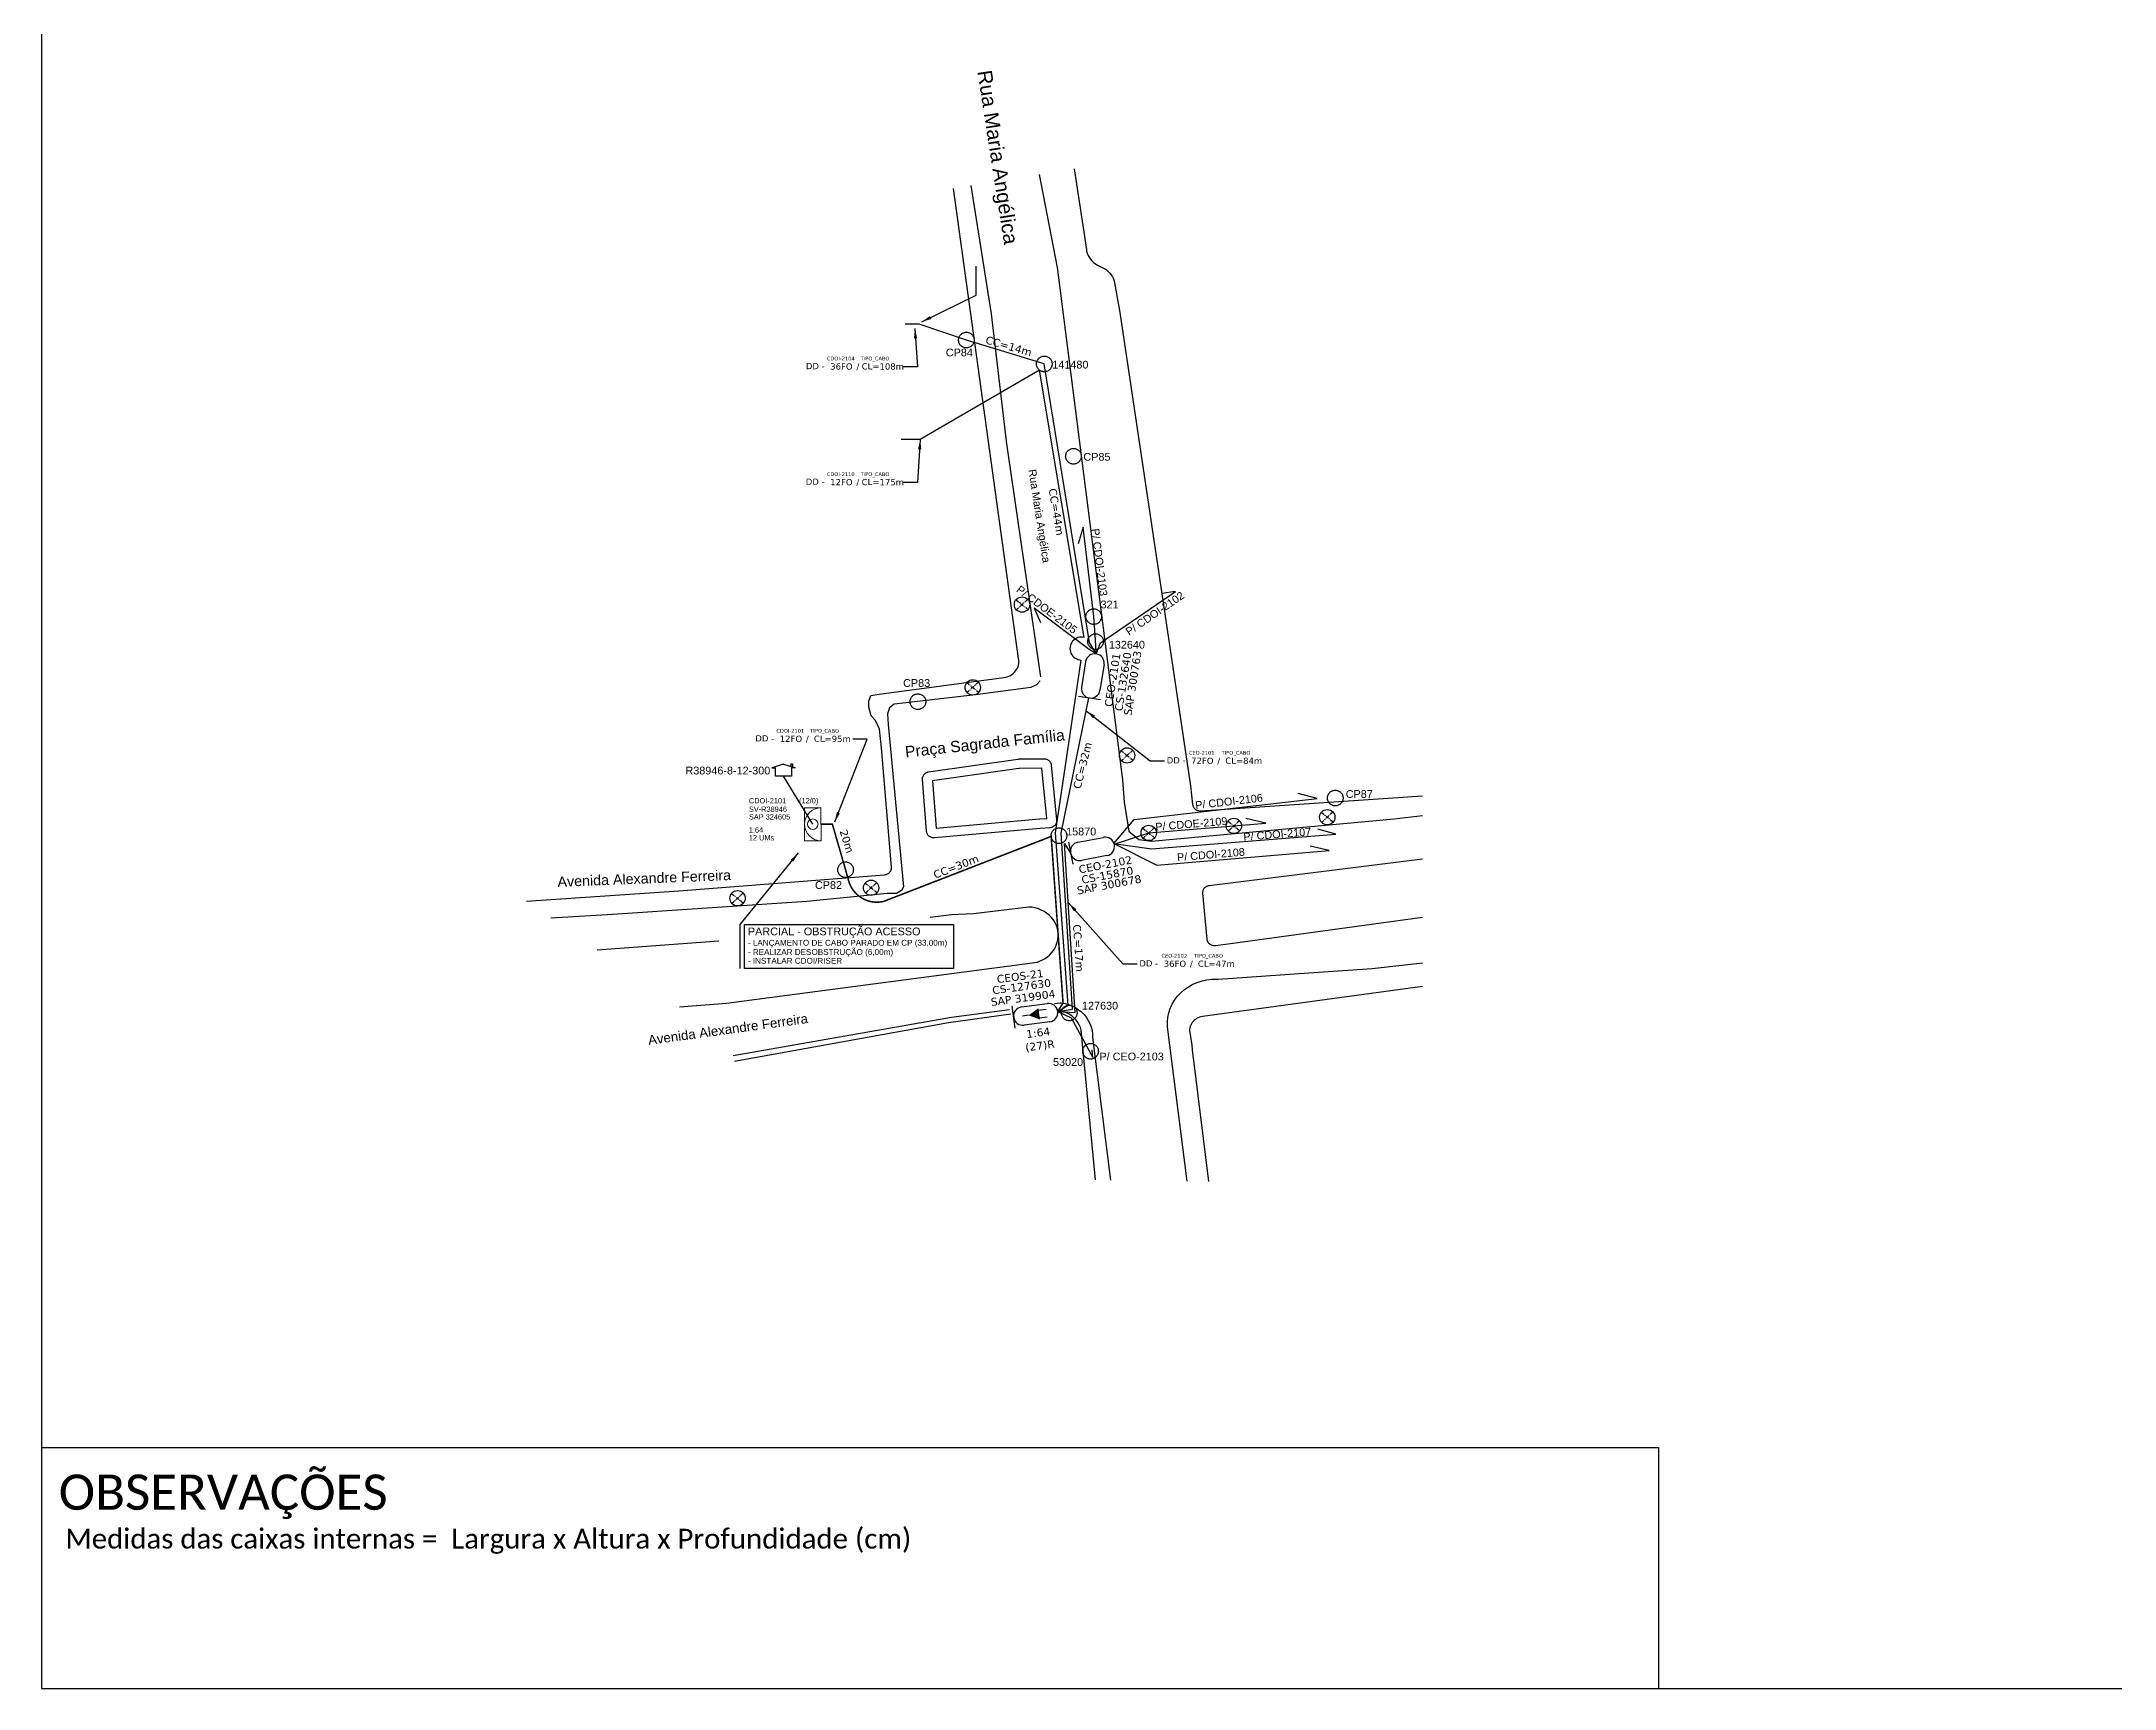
# Model space of a CAD drawing. Extents: x -89 to 749, y 705 to 1299.
# Drawn here: x -89.3 to 330, y 705 to 1038.1 of the extents above; entities that cross this region are included whole.
import ezdxf
from ezdxf.enums import TextEntityAlignment as Align

# ---------------------------------------------------------------- set-up
doc = ezdxf.new("R2010")
doc.units = 0
doc.linetypes.add('PHANTOM2', pattern=[1.25, 0.625, -0.125, 0.125, -0.125, 0.125, -0.125])
for name, color, linetype in [('10.0-Cartográfico', 252, 'Continuous'), ('10.1-Caixas Subterrâneas', 5, 'Continuous'), ('10.3-Nome das Ruas', 252, 'Continuous'), ('10.4-Postes', 1, 'Continuous'), ('20.4-CEOS', 1, 'Continuous'), ('20.5-CEO', 1, 'Continuous'), ('20.8-Legenda', 1, 'Continuous'), ('CD a instalar', 1, 'Continuous'), ('label_cabos', 7, 'Continuous'), ('Legenda', 1, 'Continuous'), ('surveys', 7, 'Continuous'), ('surveys legendas', 7, 'Continuous')]:
    doc.layers.add(name, color=color, linetype=linetype)
doc.layers.add("20.0-LEGENDA DOS CDO'S", color=1, linetype='Continuous', lineweight=0)
doc.layers.add('20.1-CDO_INTERIOR', color=1, linetype='Continuous', lineweight=0)
doc.layers.add('DROP DE CLIENTE', color=140, linetype='Continuous', plot=False)
doc.layers.add('EXTRA', color=50, linetype='Continuous', plot=False)
doc.styles.add('ARIAL', font='arial.ttf')
doc.styles.add('siredit', font='verdana.ttf')
doc.styles.get("Standard").update_dxf_attribs({"font": 'arial.ttf'})
doc.styles.add('WMF-Calibri0', font='calibri.ttf')
doc.dimstyles.new('CC', dxfattribs={"dimtxt": 1, "dimasz": 2, "dimexe": 0.18, "dimexo": 0.0625, "dimgap": 0.09, "dimtad": 0, "dimdec": 0, "dimrnd": 1, "dimzin": 0, "dimdsep": 46, "dimtxsty": 'siredit', "dimblk": 'NONE', "dimcen": 0, "dimse1": 1, "dimse2": 1, "dimsd1": 1, "dimsd2": 1, "dimclrt": 7, "dimadec": 0, "dimazin": 0, "dimtfac": 1, "dimtdec": 0, "dimtofl": 0, "dimtmove": 0, "dimatfit": 3, "dimfxl": 0, "dimtolj": 1, "dimtzin": 0, "dimarcsym": 0})

# ---------------------------------------------------------------- blocks, each defined once
blk = doc.blocks.new('MHMZ')
at = {"linetype": 'PHANTOM2'}
blk.add_circle((0, 0), 0.0000101, dxfattribs=at)
blk = doc.blocks.new('SURVEY_SURVEY')
for p, q in [((0, 0.0000152), (-0.0000151, 0.0000108)), ((-0.0000151, 0.0000108), (-0.0000104, 0.0000108)), ((-0.0000103, 0), (-0.0000103, 0.0000108)), ((0.0000103, 0), (-0.0000103, 0)), ((0, 0.0000152), (0.0000151, 0.0000108)), ((0.0000101, 0.0000159), (0.0000117, 0.0000159)), ((0.0000101, 0.0000123), (0.0000101, 0.0000159)), ((0.0000151, 0.0000108), (0.0000103, 0.0000108)), ((0.0000103, 0.0000108), (0.0000103, 0)), ((0.0000117, 0.0000159), (0.0000117, 0.0000119))]:
    blk.add_line(p, q)
blk = doc.blocks.new('CDOI_CT_ESQ')
at = {"layer": '20.1-CDO_INTERIOR', "color": 0, "lineweight": 18}
blk.add_lwpolyline([(-2.12, -2.13), (-2.12, 2.12), (0, 2.12), (0.01, -2.13)], close=True, dxfattribs=at)
blk.add_circle((-1.06, 0), 0.68, dxfattribs=at)
blk.add_arc((0.01, 0), 2.13, 90.0276, 270.0276, dxfattribs=at)
at = {"layer": "20.0-LEGENDA DOS CDO'S", "color": 0, "style": 'ARIAL'}
for tag, p in [('CDO_N', (-9.3, 2.69)), ('SAP', (-9.3, 0.61)), ('SURVEY', (-9.3, 1.6)), ('1:XX', (-9.31, -1.08)), ('UMS', (-9.31, -2.09))]:
    blk.add_attdef(tag, p, '', height=0.68, rotation=359.9724, dxfattribs=at)
blk.add_attdef('FIBRAS_UTILIZADAS', text='', height=0.68, rotation=359.9724, dxfattribs=at).set_placement((-1.59, 2.69), align=Align.CENTER)
blk = doc.blocks.new('CEOS_RP_CT_DRT')
at = {"layer": '20.4-CEOS', "color": 0}
for p, q in [((-4.54, 1.19), (-1.19, 1.19)), ((-1.19, -1.19), (-4.54, -1.19))]:
    blk.add_line(p, q, dxfattribs=at)
for points in [[(-5.73, -1.43), (-5.73, 1.44)], [(-3.79, 0), (-4.59, 0)], [(-2.47, 0.48), (-1.45, 0.48)], [(-2.47, -0.52), (-1.45, -0.52)]]:
    blk.add_lwpolyline(points, dxfattribs=at)
blk.add_lwpolyline([(-3.79, 0, 0, 1.47, 0), (-2.41, 0, 1.47, 1.47, 0)], format="xyseb", dxfattribs=at)
for centre, start, end in [((-4.54, 0), 90, 270), ((-1.19, 0), 270, 90)]:
    blk.add_arc(centre, 1.19, start, end, dxfattribs=at)
at = {"layer": '20.4-CEOS', "color": 7, "style": 'siredit'}
for tag, p in [('Nº_DA_CEOS', (-2.86, 5.6)), ('LOCAL', (-2.86, 4.24)), ('SAP', (-2.86, 2.78)), ('RACIO_SPLITAGEM', (-2.86, -1.88)), ('FIBRAS_SPLITTER', (-2.86, -3.58)), ('FIBRAS_TOP_C', (-2.86, -5.08)), ('RESERVA_FINAIS', (-2.86, -6.39))]:
    blk.add_attdef(tag, text='', height=1.01, dxfattribs=at).set_placement(p, align=Align.TOP_CENTER)
blk = doc.blocks.new('CEO_CT_DRT')
at = {"layer": '20.5-CEO', "color": 0}
for p, q in [((-1.56, 1.26), (1.8, 1.26)), ((1.8, -1.13), (-1.56, -1.13))]:
    blk.add_line(p, q, dxfattribs=at)
blk.add_lwpolyline([(-2.75, 1.51), (-2.75, -1.38)], dxfattribs=at)
for centre, start, end in [((-1.56, 0.07), 90, 270), ((1.8, 0.07), 270, 90)]:
    blk.add_arc(centre, 1.2, start, end, dxfattribs=at)
at = {"layer": '20.5-CEO', "color": 7, "style": 'siredit'}
for tag, p in [('CEO_Nº', (0.12, 5.61)), ('LOCAL', (0.12, 4.23)), ('SAP', (0.12, 2.97)), ('FIBRAS_RESERVA', (0.12, -1.94))]:
    blk.add_attdef(tag, text='', height=1.01, dxfattribs=at).set_placement(p, align=Align.TOP_CENTER)
blk = doc.blocks.new('_None')
blk = doc.blocks.new('LEGENDA DOS CABOS')
at = {"layer": 'EXTRA', "color": 0, "style": 'siredit'}
for tag, p in [('ID', (4.6, 0.97)), ('XX', (9.03, 0.97))]:
    blk.add_attdef(tag, text='', height=0.48, rotation=359.69, dxfattribs=at).set_placement(p, align=Align.MIDDLE_CENTER)
at = {"layer": 'Legenda', "color": 0, "style": 'siredit'}
for tag, p in [('TIPO_CABO', (1.31, 0)), ('CABO', (4.69, -0.05)), ('/', (6.81, -0.05)), ('METROS', (10.03, -0.05))]:
    blk.add_attdef(tag, text='', height=0.8, rotation=359.69, dxfattribs=at).set_placement(p, align=Align.MIDDLE_CENTER)

msp = doc.modelspace()

# ---------------------------------------------------------------- linework, layer by layer
msp.add_lwpolyline([(-89.32, 705.02), (749.25, 705.02), (749.25, 1299.02), (-89.32, 1299.02), (-89.32, 705.02)])
at = {"color": 3}
msp.add_lwpolyline([(52.87, 859.52), (95.15, 859.52), (95.15, 850.65), (52.87, 850.65)], close=True, dxfattribs=at)
at = {"color": 7}
for points in [[(-89.24, 753.78), (237.71, 753.78)], [(237.71, 753.78), (237.71, 705.02)]]:
    msp.add_lwpolyline(points, dxfattribs=at)
at = {"layer": '10.0-Cartográfico', "color": 4}
for points in [[(112.45, 1011.24), (116.13, 992.4), (116.21, 991.98), (129.31, 888.79), (129.63, 884.3), (130.62, 878.41), (132.66, 876.75), (135.2, 876.4), (184.3, 880.93), (190.01, 881.61)], [(119.53, 1012.39), (122.01, 996.04), (122.07, 995.72), (122.2, 995.3), (122.38, 994.88), (122.59, 994.49), (122.86, 994.12), (123.15, 993.77), (123.49, 993.46), (123.88, 993.18), (124.28, 992.93), (125.48, 992.3), (125.68, 992.19), (126.07, 991.94), (126.42, 991.64), (126.75, 991.31), (127.03, 990.96), (127.28, 990.56), (127.48, 990.15), (127.62, 989.75), (127.72, 989.31), (128.58, 984.49), (128.76, 983.32), (143.1, 887.56), (143.51, 883.81), (143.52, 883.7), (143.57, 883.56), (143.62, 883.42), (143.68, 883.29), (143.77, 883.16), (143.87, 883.04), (143.98, 882.93), (144.1, 882.83), (144.22, 882.75), (144.36, 882.68), (144.51, 882.62), (144.67, 882.58), (144.82, 882.55), (144.99, 882.54), (145.14, 882.54), (190.01, 885.54)], [(8.79, 864.24), (39.61, 866.34), (81.21, 869.62), (81.36, 869.64), (81.52, 869.67), (81.67, 869.73), (81.8, 869.79), (81.94, 869.86), (82.08, 869.96), (82.18, 870.06), (82.29, 870.17), (82.38, 870.29), (82.45, 870.42), (82.53, 870.56), (82.57, 870.7), (82.6, 870.84), (82.61, 871), (82.61, 871.14), (80.58, 895.28), (80.2, 899.06), (79.34, 900.82), (78.5, 901.76), (78.03, 903.52), (78.02, 904.7), (78.43, 905.89), (80.13, 906.12), (105.3, 909.53), (105.65, 909.58), (105.99, 909.67), (106.32, 909.78), (106.64, 909.94), (106.94, 910.12), (107.23, 910.33), (107.49, 910.56), (107.71, 910.82), (107.91, 911.1), (108.07, 911.39), (108.19, 911.7), (108.29, 912.03), (108.35, 912.35), (108.36, 912.68), (108.34, 913.02), (108.29, 913.34), (95.15, 1008.42)], [(98.65, 1008.99), (102.79, 983.03), (105.79, 957.28), (105.79, 957.25), (112.74, 909.63)], [(112.64, 908.81), (111.92, 908), (110.8, 907.5), (99.62, 906.02), (83.14, 904.1), (82.21, 903.34), (81.78, 902.13), (81.94, 899.97), (85.03, 867.16), (84.64, 866.42), (83.62, 865.83), (81.72, 865.81), (65.47, 864.21), (25.14, 861.5), (13.68, 860.86)], [(108.16, 892.95), (90.11, 890.36), (89.95, 890.33), (89.8, 890.28), (89.65, 890.22), (89.51, 890.15), (89.39, 890.06), (89.27, 889.96), (89.16, 889.85), (89.06, 889.73), (88.98, 889.61), (88.93, 889.46), (88.87, 889.32), (88.84, 889.18), (88.82, 889.04), (88.81, 888.88), (88.83, 888.85), (89.64, 878.42), (89.65, 878.28), (89.69, 878.14), (89.75, 878), (89.81, 877.86), (89.89, 877.73), (89.98, 877.62), (90.09, 877.51), (90.21, 877.41), (90.35, 877.33), (90.49, 877.26), (90.65, 877.2), (90.8, 877.16), (90.95, 877.13), (91.1, 877.12), (91.27, 877.12), (91.3, 877.12), (112.64, 879.06), (112.7, 879.06), (114.64, 879.17), (114.79, 879.19), (114.96, 879.22), (115.11, 879.26), (115.25, 879.33), (115.39, 879.41), (115.52, 879.49), (115.64, 879.59), (115.75, 879.71), (115.84, 879.82), (115.91, 879.95), (115.97, 880.09), (116.03, 880.23), (116.06, 880.38), (116.07, 880.52), (116.07, 880.67), (116.07, 880.72), (114.98, 891.74), (114.96, 891.88), (114.91, 892.02), (114.87, 892.16), (114.79, 892.3), (114.71, 892.43), (114.62, 892.54), (114.49, 892.65), (114.37, 892.74), (114.25, 892.82), (114.11, 892.89), (113.95, 892.95), (113.8, 892.99), (113.65, 893.01), (113.48, 893.02), (113.45, 893.02), (108.38, 892.97), (108.22, 892.95), (108.16, 892.95)], [(108.33, 891.09), (90.87, 888.58), (91.61, 879.03), (112.53, 880.93), (112.63, 880.93), (114.02, 881.01), (113.01, 891.15), (108.5, 891.1), (108.35, 891.09), (108.33, 891.09)], [(190.01, 872.74), (146.84, 867.39), (146.67, 867.38), (146.52, 867.33), (146.38, 867.28), (146.23, 867.2), (146.11, 867.12), (145.99, 867.02), (145.87, 866.92), (145.78, 866.8), (145.69, 866.67), (145.63, 866.53), (145.57, 866.4), (145.54, 866.25), (145.51, 866.11), (145.51, 865.96), (145.51, 865.88), (146.37, 856.61), (146.4, 856.45), (146.44, 856.31), (146.48, 856.17), (146.56, 856.04), (146.64, 855.92), (146.75, 855.79), (146.86, 855.69), (146.98, 855.59), (147.1, 855.51), (147.26, 855.44), (147.39, 855.39), (147.55, 855.35), (147.7, 855.32), (147.87, 855.31), (148.02, 855.31), (148.1, 855.32), (151.18, 855.7), (190.01, 861.05)], [(112.1, 851.96), (112.43, 852.06), (113.02, 852.31), (113.57, 852.61), (114.08, 852.97), (114.57, 853.37), (114.99, 853.83), (115.37, 854.32), (115.68, 854.83), (115.93, 855.38), (116.12, 855.95), (116.25, 856.53), (116.32, 857.13), (116.31, 857.74), (116.23, 858.33), (116.1, 858.91), (115.89, 859.47), (115.61, 860.02), (115.28, 860.53), (114.91, 861.02), (114.46, 861.45), (113.98, 861.84), (113.46, 862.19), (112.89, 862.48), (112.31, 862.73), (111.68, 862.91), (111.05, 863.03), (110.41, 863.08), (99.22, 861.73), (94.75, 861.47), (90.42, 860.97)], [(47.7, 856.16), (23.09, 854.38)], [(39.73, 842.9), (49.22, 843.64), (112.1, 851.96)], [(142.37, 807.62), (138.43, 838.87), (138.4, 839.82), (138.5, 840.75), (138.68, 841.68), (138.98, 842.57), (139.38, 843.44), (139.87, 844.26), (140.44, 845.04), (141.12, 845.75), (141.86, 846.4), (142.66, 846.96), (143.53, 847.45), (144.45, 847.84), (145.41, 848.16), (146.4, 848.37), (147.41, 848.48), (148.43, 848.51), (148.65, 848.5), (167.01, 849.78), (179.81, 850.66), (190.01, 851.8)], [(190.01, 847.02), (145.51, 840.95), (145.2, 840.89), (144.9, 840.8), (144.59, 840.68), (144.32, 840.54), (144.06, 840.36), (143.82, 840.18), (143.59, 839.95), (143.4, 839.72), (143.25, 839.46), (143.12, 839.19), (143.01, 838.91), (142.94, 838.63), (142.9, 838.33), (142.89, 838.03), (142.92, 837.73)], [(115.57, 843.59), (116.67, 843.73)], [(116.67, 843.73), (116.93, 843.71), (117.68, 843.56), (118.41, 843.36), (119.13, 843.08), (119.81, 842.74), (120.44, 842.32), (121.02, 841.86), (121.54, 841.33), (122.01, 840.77), (122.41, 840.15), (122.74, 839.5), (122.98, 838.82), (123.16, 838.13), (123.26, 837.43), (123.27, 836.7), (126.93, 807.87)], [(50.55, 833.04), (50.55, 833.04), (94.73, 840.8), (106.44, 842.37)], [(106.75, 841.4), (94.14, 839.64), (50.82, 831.87)], [(123.84, 807.92), (120.99, 838.15), (120.81, 838.7), (120.58, 839.24), (120.26, 839.74), (119.92, 840.22), (119.5, 840.67), (119.05, 841.06), (118.56, 841.41), (118.02, 841.71), (117.45, 841.96), (116.87, 842.15), (116.26, 842.29), (116.21, 842.29)], [(142.92, 837.73), (143.32, 835.16), (143.43, 834.23), (146.71, 807.55)]]:
    msp.add_lwpolyline(points, dxfattribs=at)
at = {"layer": '10.4-Postes', "color": 1, "linetype": 'PHANTOM2'}
for points in [[(107.8, 925.22), (110.2, 923.27)], [(110.13, 925.3), (107.87, 923.19)], [(97.84, 908.48), (100.24, 906.53)], [(100.18, 908.56), (97.91, 906.46)], [(129.05, 894.71), (131.46, 892.76)], [(131.39, 894.79), (129.12, 892.68)], [(152.99, 880.54), (150.72, 878.43)], [(169.54, 882.23), (171.94, 880.28)], [(171.88, 882.3), (169.61, 880.2)], [(133.42, 879.03), (135.82, 877.08)], [(135.75, 879.11), (133.48, 877)], [(150.65, 880.46), (153.05, 878.51)], [(77.28, 867.94), (79.68, 865.99)], [(79.62, 868.02), (77.35, 865.91)], [(50.26, 865.83), (52.66, 863.88)], [(52.59, 865.9), (50.32, 863.8)]]:
    msp.add_lwpolyline(points, dxfattribs=at)
at = {"layer": '10.4-Postes', "color": 1}
for centre in [(109, 924.25), (99.04, 907.51), (130.25, 893.74), (151.85, 879.49), (170.74, 881.25), (134.62, 878.06), (78.48, 866.97), (51.46, 864.85)]:
    msp.add_circle(centre, 1.55, dxfattribs=at)
at = {"layer": 'CD a instalar', "color": 255, "linetype": 'ByBlock'}
for p, q in [((112.53, 971.67), (88.42, 957.65)), ((121.59, 917.61), (112.53, 971.67)), ((88.42, 957.65), (84.54, 957.65)), ((115.78, 878.12), (120.96, 913.04)), ((118.34, 843.24), (115.78, 878.12)), ((116.22, 841.98), (118.34, 843.24))]:
    msp.add_line(p, q, dxfattribs=at)
at = {"layer": 'CD a instalar', "color": 7, "linetype": 'ByBlock'}
for points in [[(124.03, 914.27), (122.68, 916.6), (113.51, 972.92), (97.74, 977.75), (88.18, 980.95), (85.35, 980.95)], [(124.03, 914.27), (123.89, 917.16), (123.51, 921.82), (121.4, 939.92), (120.34, 936.56)], [(124.03, 914.27), (124.86, 916.52), (140.03, 926.92), (137.27, 926.51)], [(124.03, 914.27), (122.56, 915.2), (111.43, 923.52), (112.75, 920.62)], [(116.22, 841.98), (119.21, 842.45), (116.93, 878.04), (122.52, 905.39)], [(127.6, 875.94), (131.67, 880.77), (168.71, 885.04), (164.85, 886.01)], [(127.64, 875.82), (134.62, 878.06), (158.33, 880.02), (154.24, 881.01)], [(127.6, 875.94), (135.17, 874.84), (172.46, 877.8), (168.8, 878.82)], [(116.22, 841.98), (119.76, 841.76), (117.58, 875.94), (118.82, 874)], [(127.6, 875.94), (136.24, 871.57), (171.14, 874.5), (167.29, 875.42)]]:
    msp.add_lwpolyline(points, dxfattribs=at)
at = {"layer": 'CD a instalar', "color": 1, "linetype": 'ByBlock', "const_width": 0.313}
msp.add_lwpolyline([(116.22, 841.98), (117.3, 843.63), (114.9, 877.36), (81.02, 864.22, -0.397941), (73.96, 868.28), (73.31, 870.62), (70.65, 879.83), (68.35, 879.83)], format="xyb", dxfattribs=at)
at = {"layer": 'CD a instalar', "color": 3, "linetype": 'ByBlock'}
msp.add_lwpolyline([(116.22, 841.98), (118.96, 840.66), (123.33, 832.63), (123.2, 834.19)], dxfattribs=at)
at = {"layer": 'CD a instalar', "color": 255, "linetype": 'ByBlock'}
msp.add_arc((121.02, 915.36), 2.32, 75.7346, 268.692, dxfattribs=at)
at = {"layer": 'DROP DE CLIENTE'}
msp.add_lwpolyline([(66.69, 879.83), (60.74, 889.57)], dxfattribs=at)

# ---------------------------------------------------------------- block references
at = {"layer": '10.1-Caixas Subterrâneas', "color": 40, "xscale": 156694.832494702, "yscale": 156694.832494702, "zscale": 156694.832494702}
for p in [(97.74, 977.75), (113.51, 972.92), (119.41, 954.25), (123.51, 921.82), (123.87, 916.77), (87.95, 904.61), (172.35, 885.13), (116.48, 877.51), (73.31, 870.62), (118.56, 841.67)]:
    msp.add_blockref('MHMZ', p, dxfattribs=at)
at = {"layer": '10.1-Caixas Subterrâneas', "color": 40, "xscale": 156694.8324947021, "yscale": 156694.8324947021, "zscale": 156694.8324947021, "rotation": 91}
msp.add_blockref('MHMZ', (122.86, 833.92), dxfattribs=at)
at = {"layer": '10.4-Postes', "color": 1, "xscale": 1.56694832494702, "yscale": 1.56694832494702, "zscale": 1.56694832494702}
msp.add_blockref('CDOI_CT_ESQ', (68.34, 879.83), dxfattribs=at).add_auto_attribs({'CDO_N': 'CDOI-2101', 'FIBRAS_UTILIZADAS': '(12/0)', 'SURVEY': 'SV-R38946', 'SAP': 'SAP 324605', '1:XX': '1:64', 'UMS': '12 UMs'})
at = {"layer": '20.4-CEOS', "color": 5}
ref = msp.add_blockref('CEOS_RP_CT_DRT', (116.22, 841.97), dxfattribs=dict(at, xscale=1.56694832494702, yscale=1.56694832494702, zscale=1.56694832494702, rotation=7.609398147409396))
ref.add_attrib('Nº_DA_CEOS', 'CEOS-21', dxfattribs={"color": 5, "height": 1.582, "rotation": 7.6094, "style": 'siredit'}).set_placement((108.53, 849.88), align=Align.TOP_CENTER)
ref.add_attrib('LOCAL', 'CS-127630', dxfattribs={"color": 5, "height": 1.582, "rotation": 7.6094, "style": 'siredit'}).set_placement((108.81, 847.78), align=Align.TOP_CENTER)
ref.add_attrib('SAP', 'SAP 319904', dxfattribs={"color": 5, "height": 1.582, "rotation": 7.6094, "style": 'siredit'}).set_placement((109.11, 845.5), align=Align.TOP_CENTER)
ref.add_attrib('RACIO_SPLITAGEM', '1:64', dxfattribs={"color": 5, "height": 1.582, "rotation": 7.6094, "style": 'siredit'}).set_placement((112.17, 838.45), align=Align.TOP_CENTER)
ref.add_attrib('FIBRAS_SPLITTER', '(27)R', dxfattribs={"color": 5, "height": 1.582, "rotation": 7.6094, "style": 'siredit'}).set_placement((112.52, 835.83), align=Align.TOP_CENTER)
at = {"layer": '20.5-CEO', "color": 7}
ref = msp.add_blockref('CEO_CT_DRT', (123.4, 909.62), dxfattribs=dict(at, xscale=1.566948324947021, yscale=1.56694832494702, zscale=1.56694832494702, rotation=81.04973684416711))
ref.add_attrib('CEO_Nº', 'CEO-2101', dxfattribs={"color": 7, "height": 1.589, "rotation": 81.0497, "style": 'siredit'}).set_placement((126.51, 909.13), align=Align.TOP_CENTER)
ref.add_attrib('LOCAL', 'CS-132640', dxfattribs={"color": 7, "height": 1.589, "rotation": 81.0497, "style": 'siredit'}).set_placement((128.64, 908.79), align=Align.TOP_CENTER)
ref.add_attrib('SAP', 'SAP 300763', dxfattribs={"color": 7, "height": 1.589, "rotation": 81.0497, "style": 'siredit'}).set_placement((130.59, 908.49), align=Align.TOP_CENTER)
ref = msp.add_blockref('CEO_CT_DRT', (123.08, 874.7), dxfattribs=dict(at, xscale=1.56694832494702, yscale=1.56694832494702, zscale=1.56694832494702, rotation=10.75411300926929))
ref.add_attrib('CEO_Nº', 'CEO-2102', dxfattribs={"color": 7, "height": 1.589, "rotation": 10.7541, "style": 'siredit'}).set_placement((125.71, 872.45), align=Align.TOP_CENTER)
ref.add_attrib('LOCAL', 'CS-15870', dxfattribs={"color": 7, "height": 1.589, "rotation": 10.7541, "style": 'siredit'}).set_placement((126.11, 870.33), align=Align.TOP_CENTER)
ref.add_attrib('SAP', 'SAP 300678', dxfattribs={"color": 7, "height": 1.589, "rotation": 10.7541, "style": 'siredit'}).set_placement((126.48, 868.39), align=Align.TOP_CENTER)
at = {"layer": 'label_cabos', "color": 0}
ref = msp.add_blockref('LEGENDA DOS CABOS', (65.13, 972.49), dxfattribs=dict(at, xscale=1.56694832494702, yscale=1.56694832494702, zscale=1.56694832494702))
ref.add_attrib('ID', 'CDOI-2104', dxfattribs={"layer": 'EXTRA', "color": 0, "height": 0.752, "rotation": 359.69, "style": 'siredit'}).set_placement((72.34, 974.02), align=Align.MIDDLE_CENTER)
ref.add_attrib('CABO', '36FO', dxfattribs={"layer": '20.8-Legenda', "color": 0, "height": 1.254, "rotation": 359.69, "style": 'siredit'}).set_placement((72.47, 972.41), align=Align.MIDDLE_CENTER)
ref.add_attrib('METROS', 'CL=108m', dxfattribs={"layer": '20.8-Legenda', "color": 0, "height": 1.254, "rotation": 359.69, "style": 'siredit'}).set_placement((80.85, 972.41), align=Align.MIDDLE_CENTER)
ref.add_attrib('XX', 'TIPO_CABO', dxfattribs={"layer": 'EXTRA', "color": 0, "height": 0.752, "rotation": 359.69, "style": 'siredit'}).set_placement((79.28, 974.02), align=Align.MIDDLE_CENTER)
ref.add_attrib('/', '/', dxfattribs={"layer": '20.8-Legenda', "color": 0, "height": 1.25, "rotation": 359.69, "style": 'siredit'}).set_placement((75.8, 972.41), align=Align.MIDDLE_CENTER)
ref.add_attrib('TIPO_CABO', 'DD -', dxfattribs={"layer": '20.8-Legenda', "color": 0, "height": 1.254, "rotation": 359.69, "style": 'siredit'}).set_placement((67.19, 972.48), align=Align.MIDDLE_CENTER)
ref = msp.add_blockref('LEGENDA DOS CABOS', (65.13, 949.1), dxfattribs=dict(at, xscale=1.56694832494702, yscale=1.56694832494702, zscale=1.56694832494702))
ref.add_attrib('ID', 'CDOI-2110', dxfattribs={"layer": 'EXTRA', "color": 0, "height": 0.752, "rotation": 359.69, "style": 'siredit'}).set_placement((72.34, 950.63), align=Align.MIDDLE_CENTER)
ref.add_attrib('CABO', '12FO', dxfattribs={"layer": '20.8-Legenda', "color": 0, "height": 1.254, "rotation": 359.69, "style": 'siredit'}).set_placement((72.47, 949.02), align=Align.MIDDLE_CENTER)
ref.add_attrib('METROS', 'CL=175m', dxfattribs={"layer": '20.8-Legenda', "color": 0, "height": 1.254, "rotation": 359.69, "style": 'siredit'}).set_placement((80.85, 949.02), align=Align.MIDDLE_CENTER)
ref.add_attrib('XX', 'TIPO_CABO', dxfattribs={"layer": 'EXTRA', "color": 0, "height": 0.752, "rotation": 359.69, "style": 'siredit'}).set_placement((79.27, 950.63), align=Align.MIDDLE_CENTER)
ref.add_attrib('/', '/', dxfattribs={"layer": '20.8-Legenda', "color": 0, "height": 1.25, "rotation": 359.69, "style": 'siredit'}).set_placement((75.79, 949.02), align=Align.MIDDLE_CENTER)
ref.add_attrib('TIPO_CABO', 'DD -', dxfattribs={"layer": '20.8-Legenda', "color": 0, "height": 1.254, "rotation": 359.69, "style": 'siredit'}).set_placement((67.18, 949.1), align=Align.MIDDLE_CENTER)
ref = msp.add_blockref('LEGENDA DOS CABOS', (54.92, 897.2), dxfattribs=dict(at, xscale=1.56694832494702, yscale=1.56694832494702, zscale=1.56694832494702))
ref.add_attrib('ID', 'CDOI-2101', dxfattribs={"layer": 'EXTRA', "color": 0, "height": 0.752, "rotation": 359.69, "style": 'siredit'}).set_placement((62.13, 898.72), align=Align.MIDDLE_CENTER)
ref.add_attrib('CABO', '12FO', dxfattribs={"layer": '20.8-Legenda', "color": 0, "height": 1.254, "rotation": 359.69, "style": 'siredit'}).set_placement((62.26, 897.11), align=Align.MIDDLE_CENTER)
ref.add_attrib('METROS', 'CL=95m', dxfattribs={"layer": '20.8-Legenda', "color": 0, "height": 1.254, "rotation": 359.69, "style": 'siredit'}).set_placement((70.64, 897.11), align=Align.MIDDLE_CENTER)
ref.add_attrib('XX', 'TIPO_CABO', dxfattribs={"layer": 'EXTRA', "color": 0, "height": 0.752, "rotation": 359.69, "style": 'siredit'}).set_placement((69.07, 898.72), align=Align.MIDDLE_CENTER)
ref.add_attrib('/', '/', dxfattribs={"layer": '20.8-Legenda', "color": 0, "height": 1.25, "rotation": 359.69, "style": 'siredit'}).set_placement((65.58, 897.11), align=Align.MIDDLE_CENTER)
ref.add_attrib('TIPO_CABO', 'DD -', dxfattribs={"layer": '20.8-Legenda', "color": 0, "height": 1.254, "rotation": 359.69, "style": 'siredit'}).set_placement((56.97, 897.19), align=Align.MIDDLE_CENTER)
ref = msp.add_blockref('LEGENDA DOS CABOS', (138.13, 892.76), dxfattribs=dict(at, xscale=1.56694832494702, yscale=1.56694832494702, zscale=1.56694832494702))
ref.add_attrib('ID', 'CEO-2101', dxfattribs={"layer": 'EXTRA', "color": 0, "height": 0.752, "rotation": 359.69, "style": 'siredit'}).set_placement((145.34, 894.28), align=Align.MIDDLE_CENTER)
ref.add_attrib('CABO', '72FO', dxfattribs={"layer": '20.8-Legenda', "color": 0, "height": 1.254, "rotation": 359.69, "style": 'siredit'}).set_placement((145.47, 892.67), align=Align.MIDDLE_CENTER)
ref.add_attrib('METROS', 'CL=84m', dxfattribs={"layer": '20.8-Legenda', "color": 0, "height": 1.254, "rotation": 359.69, "style": 'siredit'}).set_placement((153.85, 892.67), align=Align.MIDDLE_CENTER)
ref.add_attrib('XX', 'TIPO_CABO', dxfattribs={"layer": 'EXTRA', "color": 0, "height": 0.752, "rotation": 359.69, "style": 'siredit'}).set_placement((152.27, 894.28), align=Align.MIDDLE_CENTER)
ref.add_attrib('/', '/', dxfattribs={"layer": '20.8-Legenda', "color": 0, "height": 1.25, "rotation": 359.69, "style": 'siredit'}).set_placement((148.79, 892.67), align=Align.MIDDLE_CENTER)
ref.add_attrib('TIPO_CABO', 'DD -', dxfattribs={"layer": '20.8-Legenda', "color": 0, "height": 1.254, "rotation": 359.69, "style": 'siredit'}).set_placement((140.18, 892.75), align=Align.MIDDLE_CENTER)
ref = msp.add_blockref('LEGENDA DOS CABOS', (132.58, 851.69), dxfattribs=dict(at, xscale=1.56694832494702, yscale=1.56694832494702, zscale=1.56694832494702))
ref.add_attrib('ID', 'CEO-2102', dxfattribs={"layer": 'EXTRA', "color": 0, "height": 0.752, "rotation": 359.69, "style": 'siredit'}).set_placement((139.79, 853.22), align=Align.MIDDLE_CENTER)
ref.add_attrib('CABO', '36FO', dxfattribs={"layer": '20.8-Legenda', "color": 0, "height": 1.254, "rotation": 359.69, "style": 'siredit'}).set_placement((139.93, 851.61), align=Align.MIDDLE_CENTER)
ref.add_attrib('METROS', 'CL=47m', dxfattribs={"layer": '20.8-Legenda', "color": 0, "height": 1.254, "rotation": 359.69, "style": 'siredit'}).set_placement((148.31, 851.61), align=Align.MIDDLE_CENTER)
ref.add_attrib('XX', 'TIPO_CABO', dxfattribs={"layer": 'EXTRA', "color": 0, "height": 0.752, "rotation": 359.69, "style": 'siredit'}).set_placement((146.73, 853.22), align=Align.MIDDLE_CENTER)
ref.add_attrib('/', '/', dxfattribs={"layer": '20.8-Legenda', "color": 0, "height": 1.25, "rotation": 359.69, "style": 'siredit'}).set_placement((143.25, 851.61), align=Align.MIDDLE_CENTER)
ref.add_attrib('TIPO_CABO', 'DD -', dxfattribs={"layer": '20.8-Legenda', "color": 0, "height": 1.254, "rotation": 359.69, "style": 'siredit'}).set_placement((134.64, 851.69), align=Align.MIDDLE_CENTER)
at = {"layer": 'surveys', "color": 255, "xscale": 156694.832494702, "yscale": 156694.832494702, "zscale": 156694.832494702}
msp.add_blockref('SURVEY_SURVEY', (60.74, 889.57), dxfattribs=at)

# ---------------------------------------------------------------- texts
at = {"color": 3}
for s, height, p in [('- LANÇAMENTO DE CABO PARADO EM CP (33,00m)', 1.1752, (53.56, 855.27)), ('PARCIAL - OBSTRUÇÃO ACESSO', 1.5669, (53.56, 857.36)), ('- REALIZAR DESOBSTRUÇÃO (6,00m)', 1.1752, (53.56, 853.4)), ('- INSTALAR CDOI/RISER', 1.1752, (53.56, 851.62))]:
    msp.add_text(s, height=height, dxfattribs=at).set_placement(p)
at = {"color": 7, "style": 'WMF-Calibri0'}
msp.add_text('OBSERVAÇÕES', height=7.1308, dxfattribs=at).set_placement((-85.83, 741.17))
at = {"color": 7, "insert": (-84.48, 737.33), "char_height": 4, "width": 658.8434, "attachment_point": 1, "style": 'WMF-Calibri0'}
msp.add_mtext('Medidas das caixas internas =  Largura x Altura x Profundidade (cm)', dxfattribs=at)
at = {"layer": '10.1-Caixas Subterrâneas'}
for s, p in [('CP84', (93.59, 974.45)), ('141480', (115.13, 971.99)), ('CP85', (121.42, 953.35)), ('321', (124.88, 923.49)), ('132640', (126.56, 915.35)), ('CP83', (84.95, 907.61)), ('CP87', (174.48, 885.16)), ('15870', (117.92, 877.57)), ('CP82', (67.12, 866.74)), ('127630', (121.13, 842.35)), ('53020', (115.27, 830.95))]:
    msp.add_text(s, height=1.567, dxfattribs=at).set_placement(p)
at = {"layer": '10.3-Nome das Ruas'}
for s, height, rotation, p in [('Rua Maria Angélica', 2.9186, 278.7955, (99.96, 1032.09)), ('Rua Maria Angélica', 1.5669, 278.7955, (110.28, 951.49)), ('Praça Sagrada Família', 2.2721, 6.1666, (85.47, 893.32)), ('Avenida Alexandre Ferreira', 2.065, 2.2693, (15.09, 867.15)), ('Avenida Alexandre Ferreira', 1.9173, 7.8389, (33.51, 835.19))]:
    msp.add_text(s, height=height, rotation=rotation, dxfattribs=at).set_placement(p)
at = {"layer": 'CD a instalar', "color": 7, "linetype": 'ByBlock'}
for s, rotation, p in [('P/ CDOI-2103', 277.2326, (123.02, 939.53)), ('P/ CDOE-2105', 323.2173, (107.72, 926.98)), ('P/ CDOI-2102', 34.4219, (130.65, 917.94)), ('P/ CDOI-2106', 6.5677, (144.13, 882.87)), ('P/ CDOE-2109', 4.7412, (136.04, 878.52)), ('P/ CDOI-2107', 4.5352, (153.84, 876.49)), ('P/ CDOI-2108', 4.7967, (140.42, 872.34))]:
    msp.add_text(s, height=1.5669, rotation=rotation, dxfattribs=at).set_placement(p)
at = {"layer": 'CD a instalar', "color": 3, "linetype": 'ByBlock'}
msp.add_text('P/ CEO-2103', height=1.5669, dxfattribs=at).set_placement((124.66, 832.07))
at = {"layer": 'label_cabos', "color": 7, "style": 'siredit'}
for s, rotation, p in [('CC=14m', 343.6936, (101.48, 977.12)), ('CC=44m', 279.6086, (114.38, 947.61)), ('CC=32m', 76.0694, (120.83, 886.85)), ('20m', 287.6815, (72.09, 878.43)), ('CC=30m', 21.2614, (91.44, 868.79)), ('CC=17m', 273.75, (119.31, 859.53))]:
    msp.add_text(s, height=1.567, rotation=rotation, dxfattribs=at).set_placement(p)
at = {"layer": 'surveys legendas'}
msp.add_text('R38946-8-12-300', height=1.5669, dxfattribs=at).set_placement((40.93, 889.9))

# ---------------------------------------------------------------- leaders
at = {"color": 3}
for points, override in [([(88.75, 981.44), (99.73, 986.83), (99.73, 992.67)], {"dimgap": 0.09, "dimtad": 0}), ([(63.76, 874.02), (51.94, 859.52), (51.94, 850.65)], {"dimasz": 2, "dimgap": 0.09, "dimtad": 0})]:
    msp.add_leader(points, dimstyle='CC', override=override, dxfattribs=at)
at = {"layer": 'label_cabos'}
for points in [[(87.33, 980.08), (87.89, 972.35), (85.02, 972.35)], [(88.42, 957.65), (87.89, 948.96), (85.02, 948.96)], [(121.98, 902.77), (134.95, 892.68), (137.82, 892.68)], [(71.12, 880.28), (77.68, 897.05), (74.81, 897.05)], [(118.43, 863.91), (129.39, 851.61), (132.27, 851.61)]]:
    msp.add_leader(points, dimstyle='CC', dxfattribs=at)

doc.saveas('drawing.dxf')
